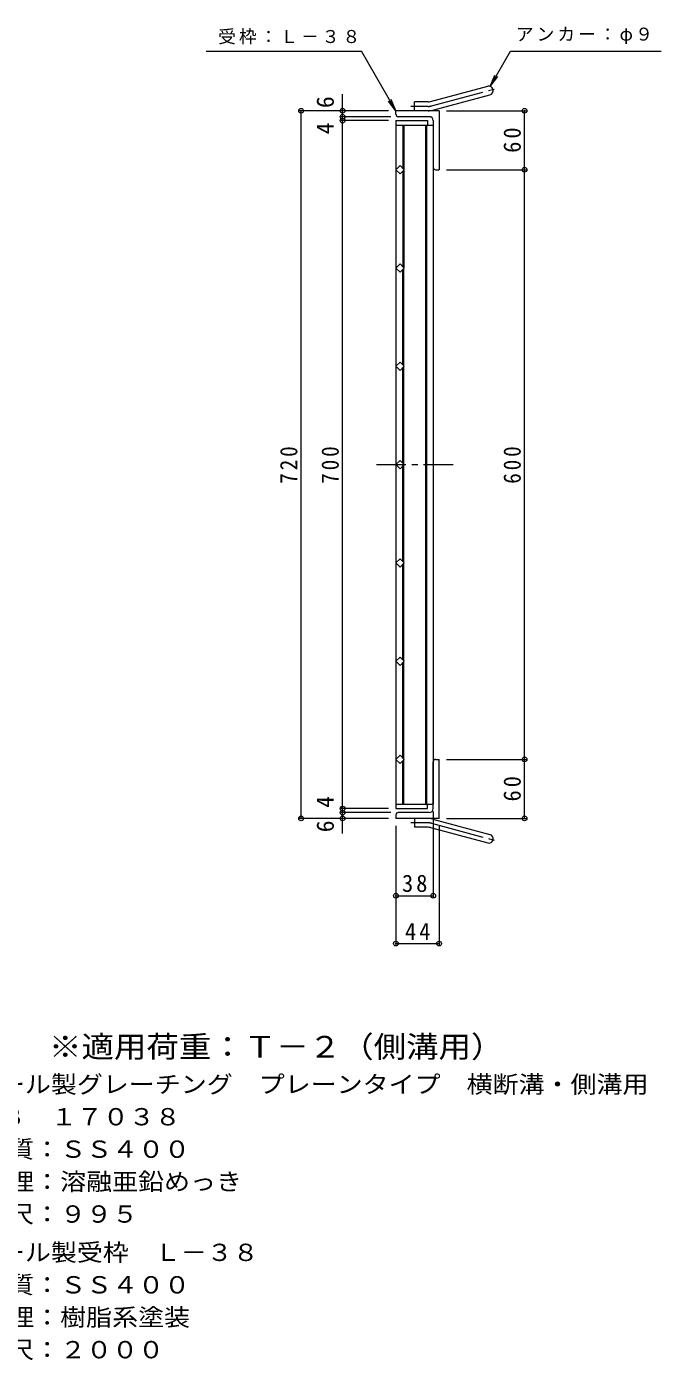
# Model space of a CAD drawing. Units: millimetres, scale not verified. Extents: x -918 to 995, y -824 to 816.
# Drawn here: x 350 to 995, y -668 to 689 of the extents above; entities that cross this region are included whole.
import ezdxf
from ezdxf.enums import TextEntityAlignment as Align

# ---------------------------------------------------------------- set-up
doc = ezdxf.new("R2010")
doc.units = ezdxf.units.MM
doc.header["$LTSCALE"] = 6
doc.header["$PDMODE"] = 32
doc.header["$PDSIZE"] = 4.8
doc.linetypes.add('CHAIN1', pattern=[8, 5, -1, 1, -1])
doc.linetypes.add('CHAIN2', pattern=[12, 9, -1, 1, -1])
for name, color, linetype, lineweight in [('B-1_ピット', 2, 'Continuous', 9), ('B-2_蓋', 3, 'Continuous', 9), ('B-4_寸法', 7, 'Continuous', 9), ('F-4_F-4ﾚｲﾔ', 2, 'Continuous', 9)]:
    doc.layers.add(name, color=color, linetype=linetype, lineweight=lineweight)
doc.styles.add('ＭＳ ゴシック', font='')
doc.styles.get('ＭＳ ゴシック').set_extended_font_data('MS Gothic')

msp = doc.modelspace()

# ---------------------------------------------------------------- linework, layer by layer
at = {"layer": 'B-1_ピット'}
for p, q in [((760.009, 612.715), (818.2, 628.307)), ((743.865, 603.408), (743.865, 612.408)), ((757.68, 612.408), (743.865, 612.408)), ((762.339, 604.022), (820.53, 619.614)), ((724.865, 599.908), (724.865, 603.408)), ((768.865, 603.408), (724.865, 603.408)), ((758.865, 597.408), (727.365, 597.408)), ((768.865, 603.408), (768.865, 543.408)), ((762.865, 593.408), (762.865, 545.908)), ((765.365, 543.408), (768.865, 543.408)), ((762.865, -106.592), (762.865, -59.092)), ((765.365, -56.592), (768.865, -56.592)), ((768.865, -116.592), (768.865, -56.592)), ((724.865, -113.092), (724.865, -116.592)), ((768.865, -116.592), (724.865, -116.592)), ((758.865, -110.592), (727.365, -110.592)), ((743.865, -116.592), (743.865, -125.592)), ((762.339, -117.205), (820.53, -132.797)), ((757.68, -125.592), (743.865, -125.592)), ((760.009, -125.898), (818.2, -141.491))]:
    msp.add_line(p, q, dxfattribs=at)
at = {"layer": 'B-1_ピット', "linetype": 'CHAIN2'}
for p, q in [((761.174, 608.368), (826.341, 625.83)), ((757.68, 607.908), (740.06, 607.908)), ((757.68, -121.092), (740.06, -121.092)), ((761.174, -121.552), (826.341, -139.013))]:
    msp.add_line(p, q, dxfattribs=at)
at = {"layer": 'B-1_ピット'}
for centre, radius, start, end in [((819.365, 623.96), 4.5, 285.00014, 104.99991), ((757.68, 621.408), 9, 270, 285.00002), ((727.365, 599.908), 2.5, 180, 270), ((757.68, 621.408), 18, 270, 285), ((758.865, 593.408), 4, 0, 90), ((765.365, 545.908), 2.5, 180, 270), ((765.365, -59.092), 2.5, 90, 180), ((758.865, -106.592), 4, 270, 0), ((727.365, -113.092), 2.5, 90, 180), ((757.68, -134.592), 18, 75, 90), ((757.68, -134.592), 9, 74.99998, 90), ((819.365, -137.144), 4.5, 255.00009, 74.99986)]:
    msp.add_arc(centre, radius, start, end, dxfattribs=at)
at = {"layer": 'B-1_ピット', "linetype": 'CHAIN2'}
for centre, start, end in [((757.68, 621.408), 270, 284.99995), ((757.68, -134.592), 75.00005, 90)]:
    msp.add_arc(centre, 13.5, start, end, dxfattribs=at)
at = {"layer": 'B-2_蓋'}
for p, q in [((724.865, 593.408), (724.865, -106.592)), ((724.865, 588.908), (762.865, 588.908)), ((731.865, 588.908), (731.865, 544.894)), ((732.865, 588.908), (732.865, 543.894)), ((754.865, 588.908), (754.865, -102.092)), ((755.865, 588.908), (755.865, -102.092)), ((762.865, 588.908), (762.865, -102.092)), ((732.865, 542.923), (732.865, 443.894)), ((731.865, 541.923), (731.865, 444.894)), ((731.865, 344.894), (731.865, 441.923)), ((732.865, 343.894), (732.865, 442.923)), ((731.865, 244.894), (731.865, 341.923)), ((732.865, 243.894), (732.865, 342.923)), ((731.865, 144.894), (731.865, 241.923)), ((732.865, 143.894), (732.865, 242.923)), ((731.865, 44.894), (731.865, 141.923)), ((732.865, 43.893), (732.865, 142.923)), ((731.865, -55.106), (731.865, 41.923)), ((732.865, -102.092), (732.865, 42.923)), ((731.865, -102.092), (731.865, -58.077)), ((724.865, -102.092), (762.865, -102.092))]:
    msp.add_line(p, q, dxfattribs=at)
at = {"layer": 'B-2_蓋', "linetype": 'CHAIN1'}
msp.add_line((705.054, 243.408), (782.978, 243.408), dxfattribs=at)
at = {"layer": 'B-2_蓋'}
for points in [[(724.865, 593.408), (756.865, 593.408), (756.865, 588.908)], [(724.865, -106.592), (756.865, -106.592), (756.865, -102.092)]]:
    msp.add_lwpolyline(points, dxfattribs=at)
for points in [[(733.35, 543.408), (729.107, 539.166), (724.865, 543.408), (729.107, 547.651)], [(733.35, 443.408), (729.107, 439.166), (724.865, 443.408), (729.107, 447.651)], [(733.35, 343.408), (729.107, 347.651), (724.865, 343.408), (729.107, 339.166)], [(733.35, 243.408), (729.107, 247.651), (724.865, 243.408), (729.107, 239.166)], [(733.35, 143.408), (729.107, 147.651), (724.865, 143.408), (729.107, 139.166)], [(733.35, 43.408), (729.107, 47.651), (724.865, 43.408), (729.107, 39.166)], [(733.35, -56.592), (729.107, -52.349), (724.865, -56.592), (729.107, -60.834)]]:
    msp.add_lwpolyline(points, close=True, dxfattribs=at)
at = {"layer": 'B-4_寸法'}
for p, q in [((532.148, 664.009), (689.877, 664.009)), ((724.865, 603.408), (689.877, 664.009)), ((820.823, 628.218), (841.487, 664.009)), ((841.487, 664.009), (994.653, 664.009)), ((820.823, 628.218), (825.606, 639.766)), ((820.823, 628.218), (828.432, 638.135)), ((670.709, 597.408), (670.709, 620.454)), ((724.865, 603.408), (717.255, 613.325)), ((724.865, 603.408), (720.081, 614.957)), ((717.365, 603.408), (627.099, 603.408)), ((628.599, -116.592), (628.599, 603.408)), ((719.865, 597.408), (669.209, 597.408)), ((670.709, 593.408), (670.709, 597.408)), ((776.365, 603.408), (857.167, 603.408)), ((855.667, 543.408), (855.667, 603.408)), ((717.365, 593.408), (669.209, 593.408)), ((670.709, -106.592), (670.709, 593.408)), ((776.365, 543.408), (857.167, 543.408)), ((855.667, -56.592), (855.667, 543.408)), ((776.365, -56.592), (857.167, -56.592)), ((855.667, -116.592), (855.667, -56.592)), ((717.365, -106.592), (669.209, -106.592)), ((670.709, -110.592), (670.709, -106.592)), ((717.365, -116.592), (627.099, -116.592)), ((719.865, -110.592), (669.209, -110.592)), ((670.709, -132.009), (670.709, -110.592)), ((762.865, -109.592), (762.865, -196.74)), ((776.365, -116.592), (857.167, -116.592)), ((724.865, -124.092), (724.865, -245.389)), ((768.865, -124.092), (768.865, -245.389)), ((724.865, -195.24), (762.865, -195.24)), ((724.865, -243.889), (768.865, -243.889))]:
    msp.add_line(p, q, dxfattribs=at)
for p in [(628.599, 603.408), (670.709, 603.408), (670.709, 597.408), (855.667, 603.408), (670.709, 593.408), (855.667, 543.408), (855.667, -56.592), (670.709, -106.592), (670.709, -110.592), (628.599, -116.592), (670.709, -116.592), (855.667, -116.592), (724.865, -195.24), (762.865, -195.24), (724.865, -243.889), (768.865, -243.889)]:
    msp.add_point(p, dxfattribs=at)

# ---------------------------------------------------------------- texts
at = {"layer": 'B-4_寸法', "color": 2, "style": 'ＭＳ ゴシック'}
for s, p in [('6', (667.109, 606.178)), ('4', (667.109, 579.405)), ('4', (667.109, -105.823)), ('6', (667.109, -130.637))]:
    msp.add_text(s, height=17.6, rotation=90, dxfattribs=at).set_placement(p, align=Align.BOTTOM_LEFT)
at = {"layer": 'B-4_寸法', "char_height": 13.2, "attachment_point": 7, "style": 'ＭＳ ゴシック'}
for s, insert in [('\\T1.17;受枠：Ｌ－３８', (544.294, 670.928)), ('\\T1.17;アンカー：φ９', (846.878, 671.232))]:
    msp.add_mtext(s, dxfattribs=dict(at, insert=insert))
at = {"layer": 'B-4_寸法', "color": 2, "char_height": 17.6, "attachment_point": 7, "rotation": 90, "style": 'ＭＳ ゴシック'}
for s, insert in [('\\T1.27;\\W0.95;60', (852.067, 560.658)), ('\\T1.27;\\W0.9;720', (624.999, 223.908)), ('\\T1.27;\\W0.9;700', (667.109, 223.908)), ('\\T1.27;\\W0.9;600', (852.067, 223.908)), ('\\T1.27;\\W0.95;60', (852.067, -99.342))]:
    msp.add_mtext(s, dxfattribs=dict(at, insert=insert))
at = {"layer": 'B-4_寸法', "color": 2, "char_height": 17.6, "attachment_point": 7, "style": 'ＭＳ ゴシック'}
for s, insert in [('\\T1.27;\\W0.95;38', (731.115, -191.64)), ('\\T1.27;\\W0.95;44', (734.115, -240.289))]:
    msp.add_mtext(s, dxfattribs=dict(at, insert=insert))
at = {"layer": 'F-4_F-4ﾚｲﾔ', "color": 3, "style": 'ＭＳ ゴシック', "width": 1.1}
msp.add_text('※適用荷重：Ｔ－２（側溝用）', height=21.99, dxfattribs=at).set_placement((372.351, -366.432), align=Align.BOTTOM_LEFT)
at = {"layer": 'F-4_F-4ﾚｲﾔ', "style": 'ＭＳ ゴシック', "width": 1.1}
for s, p in [('スチール製グレーチング\u3000プレーンタイプ\u3000横断溝・側溝用', (268.605, -401.185)), ('ＨＳＢ\u3000１７０３８', (268.605, -434.185)), ('材質：ＳＳ４００', (304.432, -467.185)), ('処理：溶融亜鉛めっき', (304.432, -500.185)), ('定尺：９９５', (304.432, -533.185)), ('スチール製受枠\u3000Ｌ－３８', (268.605, -572.185)), ('材質：ＳＳ４００', (304.433, -605.185)), ('処理：樹脂系塗装', (304.433, -638.185)), ('定尺：２０００', (304.433, -671.185))]:
    msp.add_text(s, height=17.6, dxfattribs=at).set_placement(p, align=Align.BOTTOM_LEFT)

doc.saveas('drawing.dxf')
